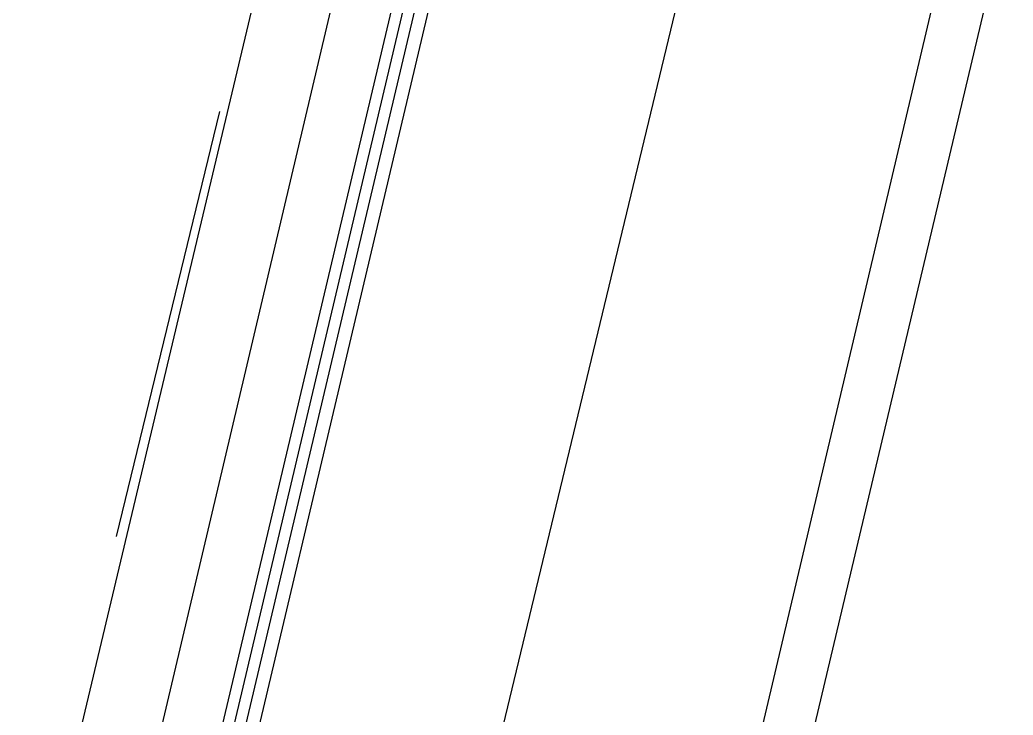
# Model space of a CAD drawing. Header units: feet. Extents: x -84 to 198, y -22 to 181.
# Drawn here: x 119.462 to 120.614, y 73.371 to 74.178 of the extents above; entities that cross this region are included whole.
import ezdxf

# ---------------------------------------------------------------- set-up
doc = ezdxf.new("R2010")
doc.units = ezdxf.units.FT
doc.layers.add('A-LINEA', color=7, linetype='CONTINUOUS')

msp = doc.modelspace()

# ---------------------------------------------------------------- linework, layer by layer
at = {"layer": 'A-LINEA'}
for p, q in [((124.44, 90.4978), (117.1467, 59.6844)), ((119.8133, 74.5378), (118.1467, 67.5244)), ((119.48, 72.7378), (119.8667, 74.3778)), ((120.56, 74.3644), (118.9067, 67.3511)), ((119.6933, 74.0711), (119.5733, 73.5778))]:
    msp.add_line(p, q, dxfattribs=at)
for points in [[(120.28, 74.4311), (119.8533, 72.6578), (119.4667, 71.0311)], [(119.5467, 72.7244), (119.9467, 74.4178), (119.96, 74.4178), (119.56, 72.7244)], [(119.5867, 72.7111), (119.9867, 74.4044), (119.9867, 74.4178), (119.9733, 74.4178), (119.5733, 72.7244)]]:
    msp.add_lwpolyline(points, dxfattribs=at)

doc.saveas('drawing.dxf')
